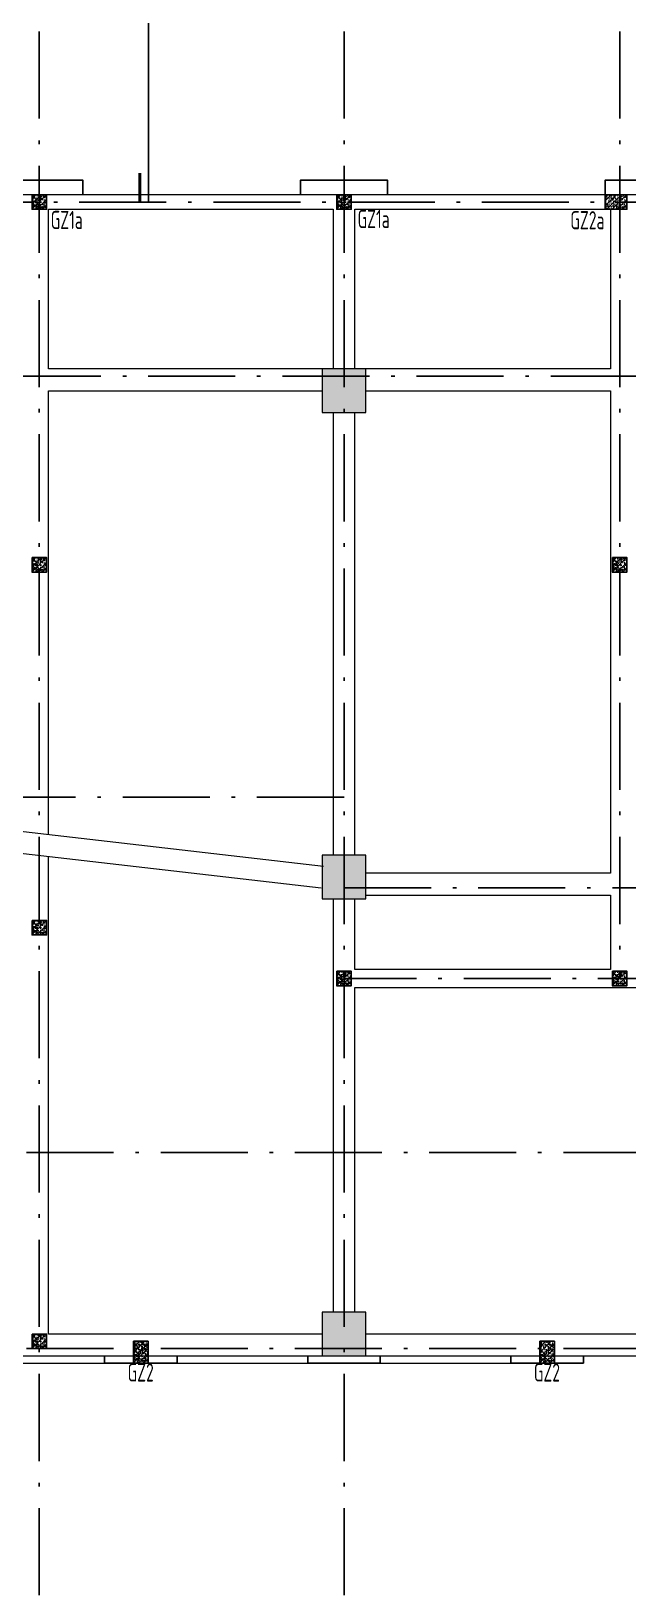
# Model space of a CAD drawing. Extents: x 169490 to 7584583, y -2399407 to 1374371.
# Drawn here: x 620683 to 628908, y 817704 to 839184 of the extents above; entities that cross this region are included whole.
import ezdxf

# ---------------------------------------------------------------- set-up
doc = ezdxf.new("R2010")
doc.units = 0
doc.header["$LTSCALE"] = 100
doc.linetypes.add('CENTER', pattern=[8, 5, -1, 1, -1])
doc.linetypes.add('D3轴线点划线', pattern=[18.5, 12, -3, 0.5, -3])
for name, color, linetype in [('A-DI-I(索引)', 21, 'CONTINUOUS'), ('BEAM_CONT', 4, 'CONTINUOUS'), ('C-DOTE', 8, 'D3轴线点划线'), ('GZ', 220, 'CENTER'), ('S-COLU-HATCH', 251, 'CONTINUOUS'), ('平面线脚', 30, 'CONTINUOUS'), ('线脚', 30, 'CONTINUOUS')]:
    doc.layers.add(name, color=color, linetype=linetype)
doc.layers.add('S-COLU-LINE1', color=6, linetype='CONTINUOUS', lineweight=18)
doc.layers.add('平面-看线', color=45, linetype='CONTINUOUS', lineweight=15)
doc.styles.add('TSSD_REIN', font='tssdeng.shx', dxfattribs={"width": 0.7, "bigfont": 'hztxt.shx'})

msp = doc.modelspace()

# ---------------------------------------------------------------- hatches: boundary and pattern name
at = {"layer": 'GZ', "linetype": 'ByBlock'}
h = msp.add_hatch(dxfattribs=at)
h.set_pattern_fill('ARMORED', color=2, scale=10, style=0)
h.set_pattern_definition([(50, (-1023925.9, 1314634.19), (71.7260183, -6.2752135), [7.5, -82.5]), (355, (-1023925.9, 1314634.19), (-13.8751334, 75.2192134), [6, -66]), (100.4514, (-1023919.92, 1314633.67), (57.8509382, 68.9439542), [6.374019, -70.1142112]), (46.1842, (-1023925.9, 1314654.19), (106.724105, -16.5519014), [11.25, -123.75]), (96.6356, (-1023917, 1314652.81), (93.4662706, 97.411787), [9.561029, -105.1713]), (351.1842, (-1023925.9, 1314654.19), (93.4661945, 97.41186), [9, -99]), (21, (-1023915.9, 1314649.19), (59.6907052, -40.261889), [7.5, -82.5]), (326, (-1023915.9, 1314649.19), (24.3315332, 72.5150045), [6, -66]), (71.4514, (-1023910.924, 1314645.84), (84.0222629, 32.2530497), [6.374019, -70.1142112]), (37.5, (-1023925.898, 1314634.192), (1.21598553, 33.2893854), [0, -65.2, 0, -67, 0, -66.25]), (7.5, (-1023925.898, 1314634.192), (26.30695374, 39.4411712), [0, -38.2, 0, -63.7, 0, -25.25]), (327.5, (-1023948.198, 1314634.192), (53.3822436, -2.25548717), [0, -25, 0, -78, 0, -103.5]), (317.5, (-1023958.2, 1314634.19), (58.3186169, 10.0104982), [0, -32.5, 0, -51.8, 0, -73.5]), (45, (-1023925.9, 1314634.19), (-35.355339, 35.355339), [])])
h.paths.add_polyline_path([(620695.7, 836928.9), (620695.7, 836728.9), (620895.7, 836728.9), (620895.7, 836928.9)])
h = msp.add_hatch(dxfattribs=at)
h.set_pattern_fill('ARMORED', color=2, scale=10, style=0)
h.set_pattern_definition([(50, (-1019725.9, 1314634.19), (71.7260183, -6.2752135), [7.5, -82.5]), (355, (-1019725.9, 1314634.19), (-13.8751334, 75.2192134), [6, -66]), (100.4514, (-1019719.92, 1314633.67), (57.8509382, 68.9439542), [6.374019, -70.1142112]), (46.1842, (-1019725.9, 1314654.19), (106.724105, -16.5519014), [11.25, -123.75]), (96.6356, (-1019717, 1314652.81), (93.4662706, 97.411787), [9.561029, -105.1713]), (351.1842, (-1019725.9, 1314654.19), (93.4661945, 97.41186), [9, -99]), (21, (-1019715.9, 1314649.19), (59.6907052, -40.261889), [7.5, -82.5]), (326, (-1019715.9, 1314649.19), (24.3315332, 72.5150045), [6, -66]), (71.4514, (-1019710.924, 1314645.84), (84.0222629, 32.2530497), [6.374019, -70.1142112]), (37.5, (-1019725.898, 1314634.192), (1.21598553, 33.2893854), [0, -65.2, 0, -67, 0, -66.25]), (7.5, (-1019725.898, 1314634.192), (26.30695374, 39.4411712), [0, -38.2, 0, -63.7, 0, -25.25]), (327.5, (-1019748.198, 1314634.192), (53.3822436, -2.25548717), [0, -25, 0, -78, 0, -103.5]), (317.5, (-1019758.2, 1314634.19), (58.3186169, 10.0104982), [0, -32.5, 0, -51.8, 0, -73.5]), (45, (-1019725.9, 1314634.19), (-35.355339, 35.355339), [])])
h.paths.add_polyline_path([(624895.7, 836928.9), (624895.7, 836728.9), (625095.7, 836728.9), (625095.7, 836928.9)])
h = msp.add_hatch(dxfattribs=at)
h.set_pattern_fill('ARMORED', color=2, scale=10, style=0)
h.set_pattern_definition([(50, (-1015925.9, 1314634.19), (71.7260183, -6.2752135), [7.5, -82.5]), (355, (-1015925.9, 1314634.19), (-13.8751334, 75.2192134), [6, -66]), (100.4514, (-1015919.92, 1314633.67), (57.8509382, 68.9439542), [6.374019, -70.1142112]), (46.1842, (-1015925.9, 1314654.19), (106.724105, -16.5519014), [11.25, -123.75]), (96.6356, (-1015917, 1314652.81), (93.4662706, 97.411787), [9.561029, -105.1713]), (351.1842, (-1015925.9, 1314654.19), (93.4661945, 97.41186), [9, -99]), (21, (-1015915.9, 1314649.19), (59.6907052, -40.261889), [7.5, -82.5]), (326, (-1015915.9, 1314649.19), (24.3315332, 72.5150045), [6, -66]), (71.4514, (-1015910.924, 1314645.84), (84.0222629, 32.2530497), [6.374019, -70.1142112]), (37.5, (-1015925.898, 1314634.192), (1.21598553, 33.2893854), [0, -65.2, 0, -67, 0, -66.25]), (7.5, (-1015925.898, 1314634.192), (26.30695374, 39.4411712), [0, -38.2, 0, -63.7, 0, -25.25]), (327.5, (-1015948.198, 1314634.192), (53.3822436, -2.25548717), [0, -25, 0, -78, 0, -103.5]), (317.5, (-1015958.2, 1314634.19), (58.3186169, 10.0104982), [0, -32.5, 0, -51.8, 0, -73.5]), (45, (-1015925.9, 1314634.19), (-35.355339, 35.355339), [])])
h.paths.add_polyline_path([(628595.7, 836928.9), (628595.7, 836728.9), (628895.7, 836728.9), (628895.7, 836928.9)])
h = msp.add_hatch(dxfattribs=at)
h.set_pattern_fill('ARMORED', color=2, scale=10, style=0)
h.set_pattern_definition([(50, (-1023925.9, 1309634.19), (71.7260183, -6.2752135), [7.5, -82.5]), (355, (-1023925.9, 1309634.19), (-13.8751334, 75.2192134), [6, -66]), (100.4514, (-1023919.92, 1309633.67), (57.8509382, 68.9439542), [6.374019, -70.1142112]), (46.1842, (-1023925.9, 1309654.19), (106.724105, -16.5519014), [11.25, -123.75]), (96.6356, (-1023917, 1309652.81), (93.4662706, 97.411787), [9.561029, -105.1713]), (351.1842, (-1023925.9, 1309654.19), (93.4661945, 97.41186), [9, -99]), (21, (-1023915.9, 1309649.19), (59.6907052, -40.261889), [7.5, -82.5]), (326, (-1023915.9, 1309649.19), (24.3315332, 72.5150045), [6, -66]), (71.4514, (-1023910.924, 1309645.84), (84.0222629, 32.2530497), [6.374019, -70.1142112]), (37.5, (-1023925.898, 1309634.192), (1.21598553, 33.2893854), [0, -65.2, 0, -67, 0, -66.25]), (7.5, (-1023925.898, 1309634.192), (26.30695374, 39.4411712), [0, -38.2, 0, -63.7, 0, -25.25]), (327.5, (-1023948.198, 1309634.192), (53.3822436, -2.25548717), [0, -25, 0, -78, 0, -103.5]), (317.5, (-1023958.2, 1309634.19), (58.3186169, 10.0104982), [0, -32.5, 0, -51.8, 0, -73.5]), (45, (-1023925.9, 1309634.19), (-35.355339, 35.355339), [])])
h.paths.add_polyline_path([(620695.7, 831928.9), (620695.7, 831728.9), (620895.7, 831728.9), (620895.7, 831928.9)])
h = msp.add_hatch(dxfattribs=at)
h.set_pattern_fill('ARMORED', color=2, scale=10, style=0)
h.set_pattern_definition([(50, (-1015925.9, 1309634.19), (71.7260183, -6.2752135), [7.5, -82.5]), (355, (-1015925.9, 1309634.19), (-13.8751334, 75.2192134), [6, -66]), (100.4514, (-1015919.92, 1309633.67), (57.8509382, 68.9439542), [6.374019, -70.1142112]), (46.1842, (-1015925.9, 1309654.19), (106.724105, -16.5519014), [11.25, -123.75]), (96.6356, (-1015917, 1309652.81), (93.4662706, 97.411787), [9.561029, -105.1713]), (351.1842, (-1015925.9, 1309654.19), (93.4661945, 97.41186), [9, -99]), (21, (-1015915.9, 1309649.19), (59.6907052, -40.261889), [7.5, -82.5]), (326, (-1015915.9, 1309649.19), (24.3315332, 72.5150045), [6, -66]), (71.4514, (-1015910.924, 1309645.84), (84.0222629, 32.2530497), [6.374019, -70.1142112]), (37.5, (-1015925.898, 1309634.192), (1.21598553, 33.2893854), [0, -65.2, 0, -67, 0, -66.25]), (7.5, (-1015925.898, 1309634.192), (26.30695374, 39.4411712), [0, -38.2, 0, -63.7, 0, -25.25]), (327.5, (-1015948.198, 1309634.192), (53.3822436, -2.25548717), [0, -25, 0, -78, 0, -103.5]), (317.5, (-1015958.2, 1309634.19), (58.3186169, 10.0104982), [0, -32.5, 0, -51.8, 0, -73.5]), (45, (-1015925.9, 1309634.19), (-35.355339, 35.355339), [])])
h.paths.add_polyline_path([(628695.7, 831928.9), (628695.7, 831728.9), (628895.7, 831728.9), (628895.7, 831928.9)])
h = msp.add_hatch(dxfattribs=at)
h.set_pattern_fill('ARMORED', color=2, scale=10, style=0)
h.set_pattern_definition([(50, (-1023925.9, 1304634.19), (71.7260183, -6.2752135), [7.5, -82.5]), (355, (-1023925.9, 1304634.19), (-13.8751334, 75.2192134), [6, -66]), (100.4514, (-1023919.92, 1304633.67), (57.8509382, 68.9439542), [6.374019, -70.1142112]), (46.1842, (-1023925.9, 1304654.19), (106.724105, -16.5519014), [11.25, -123.75]), (96.6356, (-1023917, 1304652.81), (93.4662706, 97.411787), [9.561029, -105.1713]), (351.1842, (-1023925.9, 1304654.19), (93.4661945, 97.41186), [9, -99]), (21, (-1023915.9, 1304649.19), (59.6907052, -40.261889), [7.5, -82.5]), (326, (-1023915.9, 1304649.19), (24.3315332, 72.5150045), [6, -66]), (71.4514, (-1023910.924, 1304645.84), (84.0222629, 32.2530497), [6.374019, -70.1142112]), (37.5, (-1023925.898, 1304634.192), (1.21598553, 33.2893854), [0, -65.2, 0, -67, 0, -66.25]), (7.5, (-1023925.898, 1304634.192), (26.30695374, 39.4411712), [0, -38.2, 0, -63.7, 0, -25.25]), (327.5, (-1023948.198, 1304634.192), (53.3822436, -2.25548717), [0, -25, 0, -78, 0, -103.5]), (317.5, (-1023958.2, 1304634.19), (58.3186169, 10.0104982), [0, -32.5, 0, -51.8, 0, -73.5]), (45, (-1023925.9, 1304634.19), (-35.355339, 35.355339), [])])
h.paths.add_polyline_path([(620695.7, 826928.9), (620695.7, 826728.9), (620895.7, 826728.9), (620895.7, 826928.9)])
h = msp.add_hatch(dxfattribs=at)
h.set_pattern_fill('ARMORED', color=2, scale=10, style=0)
h.set_pattern_definition([(50, (-1019725.9, 1303934.19), (71.7260183, -6.2752135), [7.5, -82.5]), (355, (-1019725.9, 1303934.19), (-13.8751334, 75.2192134), [6, -66]), (100.4514, (-1019719.92, 1303933.67), (57.8509382, 68.9439542), [6.374019, -70.1142112]), (46.1842, (-1019725.9, 1303954.19), (106.724105, -16.5519014), [11.25, -123.75]), (96.6356, (-1019717, 1303952.81), (93.4662706, 97.411787), [9.561029, -105.1713]), (351.1842, (-1019725.9, 1303954.19), (93.4661945, 97.41186), [9, -99]), (21, (-1019715.9, 1303949.19), (59.6907052, -40.261889), [7.5, -82.5]), (326, (-1019715.9, 1303949.19), (24.3315332, 72.5150045), [6, -66]), (71.4514, (-1019710.924, 1303945.84), (84.0222629, 32.2530497), [6.374019, -70.1142112]), (37.5, (-1019725.898, 1303934.192), (1.21598553, 33.2893854), [0, -65.2, 0, -67, 0, -66.25]), (7.5, (-1019725.898, 1303934.192), (26.30695374, 39.4411712), [0, -38.2, 0, -63.7, 0, -25.25]), (327.5, (-1019748.198, 1303934.192), (53.3822436, -2.25548717), [0, -25, 0, -78, 0, -103.5]), (317.5, (-1019758.2, 1303934.19), (58.3186169, 10.0104982), [0, -32.5, 0, -51.8, 0, -73.5]), (45, (-1019725.9, 1303934.19), (-35.355339, 35.355339), [])])
h.paths.add_polyline_path([(624895.7, 826228.9), (624895.7, 826028.9), (625095.7, 826028.9), (625095.7, 826228.9)])
h = msp.add_hatch(dxfattribs=at)
h.set_pattern_fill('ARMORED', color=2, scale=10, style=0)
h.set_pattern_definition([(50, (-1015925.9, 1303934.19), (71.7260183, -6.2752135), [7.5, -82.5]), (355, (-1015925.9, 1303934.19), (-13.8751334, 75.2192134), [6, -66]), (100.4514, (-1015919.92, 1303933.67), (57.8509382, 68.9439542), [6.374019, -70.1142112]), (46.1842, (-1015925.9, 1303954.19), (106.724105, -16.5519014), [11.25, -123.75]), (96.6356, (-1015917, 1303952.81), (93.4662706, 97.411787), [9.561029, -105.1713]), (351.1842, (-1015925.9, 1303954.19), (93.4661945, 97.41186), [9, -99]), (21, (-1015915.9, 1303949.19), (59.6907052, -40.261889), [7.5, -82.5]), (326, (-1015915.9, 1303949.19), (24.3315332, 72.5150045), [6, -66]), (71.4514, (-1015910.924, 1303945.84), (84.0222629, 32.2530497), [6.374019, -70.1142112]), (37.5, (-1015925.898, 1303934.192), (1.21598553, 33.2893854), [0, -65.2, 0, -67, 0, -66.25]), (7.5, (-1015925.898, 1303934.192), (26.30695374, 39.4411712), [0, -38.2, 0, -63.7, 0, -25.25]), (327.5, (-1015948.198, 1303934.192), (53.3822436, -2.25548717), [0, -25, 0, -78, 0, -103.5]), (317.5, (-1015958.2, 1303934.19), (58.3186169, 10.0104982), [0, -32.5, 0, -51.8, 0, -73.5]), (45, (-1015925.9, 1303934.19), (-35.355339, 35.355339), [])])
h.paths.add_polyline_path([(628695.7, 826228.9), (628695.7, 826028.9), (628895.7, 826028.9), (628895.7, 826228.9)])
h = msp.add_hatch(dxfattribs=at)
h.set_pattern_fill('ARMORED', color=2, scale=10, style=0)
h.set_pattern_definition([(50, (-1023925.9, 1298934.19), (71.7260183, -6.2752135), [7.5, -82.5]), (355, (-1023925.9, 1298934.19), (-13.8751334, 75.2192134), [6, -66]), (100.4514, (-1023919.92, 1298933.67), (57.8509382, 68.9439542), [6.374019, -70.1142112]), (46.1842, (-1023925.9, 1298954.19), (106.724105, -16.5519014), [11.25, -123.75]), (96.6356, (-1023917, 1298952.81), (93.4662706, 97.411787), [9.561029, -105.1713]), (351.1842, (-1023925.9, 1298954.19), (93.4661945, 97.41186), [9, -99]), (21, (-1023915.9, 1298949.19), (59.6907052, -40.261889), [7.5, -82.5]), (326, (-1023915.9, 1298949.19), (24.3315332, 72.5150045), [6, -66]), (71.4514, (-1023910.924, 1298945.84), (84.0222629, 32.2530497), [6.374019, -70.1142112]), (37.5, (-1023925.898, 1298934.192), (1.21598553, 33.2893854), [0, -65.2, 0, -67, 0, -66.25]), (7.5, (-1023925.898, 1298934.192), (26.30695374, 39.4411712), [0, -38.2, 0, -63.7, 0, -25.25]), (327.5, (-1023948.198, 1298934.192), (53.3822436, -2.25548717), [0, -25, 0, -78, 0, -103.5]), (317.5, (-1023958.2, 1298934.19), (58.3186169, 10.0104982), [0, -32.5, 0, -51.8, 0, -73.5]), (45, (-1023925.9, 1298934.19), (-35.355339, 35.355339), [])])
h.paths.add_polyline_path([(620695.7, 821228.9), (620695.7, 821028.9), (620895.7, 821028.9), (620895.7, 821228.9)])
h = msp.add_hatch(dxfattribs=at)
h.set_pattern_fill('ARMORED', color=2, scale=10, style=0)
h.set_pattern_definition([(50, (-1022525.9, 1298734.19), (71.7260183, -6.2752135), [7.5, -82.5]), (355, (-1022525.9, 1298734.19), (-13.8751334, 75.2192134), [6, -66]), (100.4514, (-1022519.92, 1298733.67), (57.8509382, 68.9439542), [6.374019, -70.1142112]), (46.1842, (-1022525.9, 1298754.19), (106.724105, -16.5519014), [11.25, -123.75]), (96.6356, (-1022517, 1298752.81), (93.4662706, 97.411787), [9.561029, -105.1713]), (351.1842, (-1022525.9, 1298754.19), (93.4661945, 97.41186), [9, -99]), (21, (-1022515.9, 1298749.19), (59.6907052, -40.261889), [7.5, -82.5]), (326, (-1022515.9, 1298749.19), (24.3315332, 72.5150045), [6, -66]), (71.4514, (-1022510.924, 1298745.84), (84.0222629, 32.2530497), [6.374019, -70.1142112]), (37.5, (-1022525.898, 1298734.192), (1.21598553, 33.2893854), [0, -65.2, 0, -67, 0, -66.25]), (7.5, (-1022525.898, 1298734.192), (26.30695374, 39.4411712), [0, -38.2, 0, -63.7, 0, -25.25]), (327.5, (-1022548.198, 1298734.192), (53.3822436, -2.25548717), [0, -25, 0, -78, 0, -103.5]), (317.5, (-1022558.2, 1298734.19), (58.3186169, 10.0104982), [0, -32.5, 0, -51.8, 0, -73.5]), (45, (-1022525.9, 1298734.19), (-35.355339, 35.355339), [])])
h.paths.add_polyline_path([(622095.7, 821128.9), (622095.7, 820828.9), (622295.7, 820828.9), (622295.7, 821128.9)])
h = msp.add_hatch(dxfattribs=at)
h.set_pattern_fill('ARMORED', color=2, scale=10, style=0)
h.set_pattern_definition([(50, (-1016926.12, 1298734.19), (71.7260183, -6.2752135), [7.5, -82.5]), (355, (-1016926.12, 1298734.19), (-13.8751334, 75.2192134), [6, -66]), (100.4514, (-1016920.14, 1298733.67), (57.8509382, 68.9439542), [6.374019, -70.1142112]), (46.1842, (-1016926.12, 1298754.19), (106.724105, -16.5519014), [11.25, -123.75]), (96.6356, (-1016917.23, 1298752.81), (93.4662706, 97.411787), [9.561029, -105.1713]), (351.1842, (-1016926.12, 1298754.19), (93.4661945, 97.41186), [9, -99]), (21, (-1016916.12, 1298749.19), (59.6907052, -40.261889), [7.5, -82.5]), (326, (-1016916.12, 1298749.19), (24.3315332, 72.5150045), [6, -66]), (71.4514, (-1016911.145, 1298745.84), (84.0222629, 32.2530497), [6.374019, -70.1142112]), (37.5, (-1016926.12, 1298734.192), (1.21598553, 33.2893854), [0, -65.2, 0, -67, 0, -66.25]), (7.5, (-1016926.12, 1298734.192), (26.30695374, 39.4411712), [0, -38.2, 0, -63.7, 0, -25.25]), (327.5, (-1016948.42, 1298734.192), (53.3822436, -2.25548717), [0, -25, 0, -78, 0, -103.5]), (317.5, (-1016958.42, 1298734.19), (58.3186169, 10.0104982), [0, -32.5, 0, -51.8, 0, -73.5]), (45, (-1016926.12, 1298734.19), (-35.355339, 35.355339), [])])
h.paths.add_polyline_path([(627695.5, 821128.9), (627695.5, 820828.9), (627895.5, 820828.9), (627895.5, 821128.9)])
at = {"layer": 'S-COLU-HATCH', "ltscale": 10}
h = msp.add_hatch(color=256, dxfattribs=at)
h.dxf.hatch_style = 1
h.paths.add_polyline_path([(625295.7, 834528.9), (624695.7, 834528.9), (624695.7, 833928.9), (625295.7, 833928.9)])
h = msp.add_hatch(color=256, dxfattribs=at)
h.dxf.hatch_style = 1
h.paths.add_polyline_path([(625296.7, 827828.9), (624696.7, 827828.9), (624696.7, 827228.9), (625296.7, 827228.9)])
h = msp.add_hatch(color=256, dxfattribs=at)
h.dxf.hatch_style = 1
h.paths.add_polyline_path([(625295.7, 821528.9), (624695.7, 821528.9), (624695.7, 820928.9), (625295.7, 820928.9)])

# ---------------------------------------------------------------- linework, layer by layer
at = {"layer": 'A-DI-I(索引)'}
msp.add_line((622299.8, 836828.9), (622299.8, 840730.5), dxfattribs=at)
at = {"layer": 'A-DI-I(索引)', "const_width": 40}
msp.add_lwpolyline([(622179.8, 836828.9), (622179.8, 837228.9)], dxfattribs=at)
at = {"layer": 'BEAM_CONT', "lineweight": 18}
for p, q in [((620795.7, 836928.9), (616595.7, 836928.9)), ((624995.7, 836928.9), (620795.7, 836928.9)), ((628795.7, 836928.9), (624995.7, 836928.9)), ((633395.7, 836928.9), (628795.7, 836928.9)), ((620920.7, 836728.9), (624845.7, 836728.9)), ((620920.7, 834528.9), (620920.7, 836728.9)), ((624845.7, 836728.9), (624845.7, 834528.9)), ((625145.7, 834528.9), (625145.7, 836728.9)), ((625145.7, 836728.9), (628670.7, 836728.9)), ((628670.7, 836728.9), (628670.7, 834528.9)), ((624695.7, 834528.9), (620920.7, 834528.9)), ((628670.7, 834528.9), (625295.7, 834528.9)), ((620920.7, 834228.9), (624695.7, 834228.9)), ((620920.7, 828115.5), (620920.7, 834228.9)), ((625295.7, 834228.9), (628670.7, 834228.9)), ((628670.7, 834228.9), (628670.7, 827578.9)), ((624845.7, 833928.9), (624845.7, 827828.9)), ((625145.7, 827828.9), (625145.7, 833928.9)), ((616895.7, 828579.9), (624713.9, 827677.9)), ((616895.7, 828277.9), (624679.5, 827379.9)), ((620920.7, 821228.9), (620920.7, 827813.5)), ((628670.7, 827578.9), (625296.7, 827578.9)), ((624845.7, 827228.9), (624845.7, 826128.9)), ((625145.7, 826253.9), (625145.7, 827228.9)), ((625296.7, 827278.9), (628670.7, 827278.9)), ((628670.7, 827278.9), (628670.7, 826253.9)), ((624845.7, 826128.9), (624845.7, 821528.9)), ((628670.7, 826253.9), (625145.7, 826253.9)), ((625145.7, 821528.9), (625145.7, 826003.9)), ((625145.7, 826003.9), (628795.7, 826003.9)), ((628795.7, 826003.9), (633345.7, 826003.9)), ((624695.7, 821228.9), (620920.7, 821228.9)), ((633045.7, 821228.9), (625295.7, 821228.9)), ((616895.7, 820928.9), (620795.7, 820928.9)), ((620795.7, 820928.9), (624695.7, 820928.9)), ((625295.7, 820928.9), (633045.7, 820928.9))]:
    msp.add_line(p, q, dxfattribs=at)
at = {"layer": 'C-DOTE'}
for p, q in [((620795.7, 841028.9), (620795.7, 816328.9)), ((624995.7, 841028.9), (624995.7, 816328.9)), ((628795.7, 841028.9), (628795.7, 826128.9)), ((683595.7, 836828.9), (605819.4, 836828.9)), ((641995.7, 834428.9), (605819.4, 834428.9)), ((624995.7, 828628.9), (605819.4, 828628.9)), ((624995.7, 827378.9), (683595.7, 827378.9)), ((633395.7, 826128.9), (624995.7, 826128.9)), ((605819.4, 823728.9), (633395.7, 823728.9)), ((605819.4, 821028.9), (683595.7, 821028.9))]:
    msp.add_line(p, q, dxfattribs=at)
at = {"layer": 'GZ', "color": 2, "linetype": 'ByBlock'}
for points in [[(620695.7, 836928.9), (620895.7, 836928.9), (620895.7, 836728.9), (620695.7, 836728.9)], [(624895.7, 836928.9), (625095.7, 836928.9), (625095.7, 836728.9), (624895.7, 836728.9)], [(628595.7, 836928.9), (628895.7, 836928.9), (628895.7, 836728.9), (628595.7, 836728.9)], [(620695.7, 831928.9), (620895.7, 831928.9), (620895.7, 831728.9), (620695.7, 831728.9)], [(628695.7, 831928.9), (628895.7, 831928.9), (628895.7, 831728.9), (628695.7, 831728.9)], [(620695.7, 826928.9), (620895.7, 826928.9), (620895.7, 826728.9), (620695.7, 826728.9)], [(624895.7, 826228.9), (625095.7, 826228.9), (625095.7, 826028.9), (624895.7, 826028.9)], [(628695.7, 826228.9), (628895.7, 826228.9), (628895.7, 826028.9), (628695.7, 826028.9)], [(620695.7, 821228.9), (620895.7, 821228.9), (620895.7, 821028.9), (620695.7, 821028.9)], [(622095.7, 821128.9), (622295.7, 821128.9), (622295.7, 820828.9), (622095.7, 820828.9)], [(627695.5, 821128.9), (627895.5, 821128.9), (627895.5, 820828.9), (627695.5, 820828.9)]]:
    msp.add_lwpolyline(points, close=True, dxfattribs=at)
at = {"layer": 'S-COLU-LINE1'}
for points in [[(625295.7, 834528.9), (624695.7, 834528.9), (624695.7, 833928.9), (625295.7, 833928.9)], [(625296.7, 827828.9), (624696.7, 827828.9), (624696.7, 827228.9), (625296.7, 827228.9)], [(625295.7, 821528.9), (624695.7, 821528.9), (624695.7, 820928.9), (625295.7, 820928.9)]]:
    msp.add_lwpolyline(points, close=True, dxfattribs=at)
at = {"layer": '平面-看线'}
for points in [[(619895.7, 820828.9), (621695.7, 820828.9)], [(622695.7, 820828.9), (624495.7, 820828.9)], [(625495.3, 820828.9), (627295.3, 820828.9)]]:
    msp.add_lwpolyline(points, dxfattribs=at)
at = {"layer": '平面线脚'}
for points in [[(621395.7, 836928.9), (621395.7, 837128.9), (620195.7, 837128.9), (620195.7, 836928.9)], [(625595.7, 836928.9), (625595.7, 837128.9), (624395.7, 837128.9), (624395.7, 836928.9)], [(629995.7, 836928.9), (629995.7, 837128.9), (628595.7, 837128.9), (628595.7, 836928.9)]]:
    msp.add_lwpolyline(points, dxfattribs=at)
at = {"layer": '线脚', "color": 10}
for points in [[(621695.7, 820928.9), (621695.7, 820828.9), (622695.7, 820828.9), (622695.7, 820928.9)], [(624495.7, 820928.9), (624495.7, 820828.9), (625495.7, 820828.9), (625495.7, 820928.9)], [(627295.3, 820928.9), (627295.3, 820828.9), (628295.3, 820828.9), (628295.3, 820928.9)]]:
    msp.add_lwpolyline(points, dxfattribs=at)

# ---------------------------------------------------------------- texts
at = {"layer": 'GZ', "color": 2, "linetype": 'ByBlock', "style": 'TSSD_REIN', "width": 0.65}
for s, p in [('GZ1a', (620953, 836457.5)), ('GZ1a', (625183.1, 836471.1)), ('GZ2a', (628116.1, 836453.7)), ('GZ2', (622013, 820574.9)), ('GZ2', (627612.8, 820574.9))]:
    msp.add_text(s, height=250, dxfattribs=at).set_placement(p)

doc.saveas('drawing.dxf')
